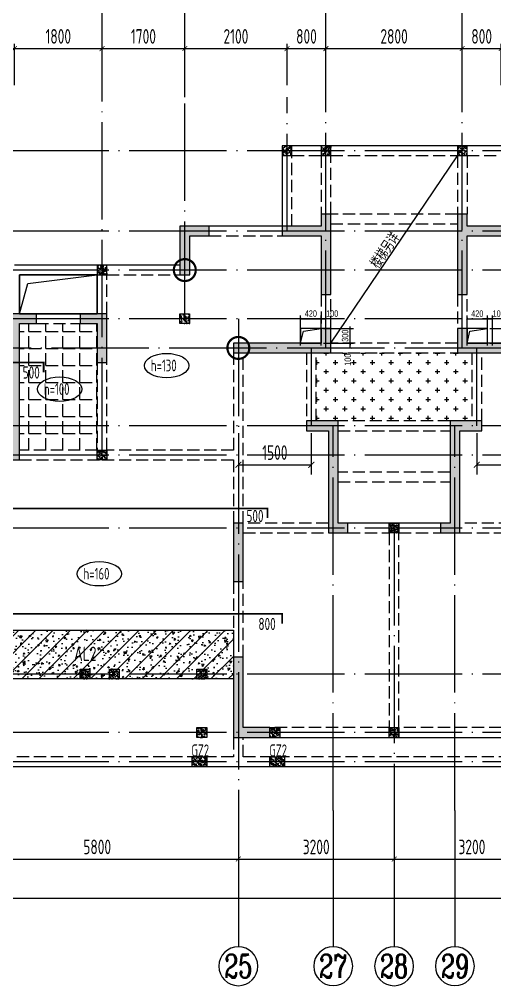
# Model space of a CAD drawing. Extents: x -668857 to 185752, y -270966 to 286822.
# Drawn here: x -174095 to -164328, y -150355 to -130504 of the extents above; entities that cross this region are included whole.
import ezdxf
from ezdxf.enums import TextEntityAlignment as Align

# ---------------------------------------------------------------- set-up
doc = ezdxf.new("R2010")
doc.units = 0
doc.header["$LTSCALE"] = 1000
for name, pattern in [('DASH', [0.35, 0.25, -0.1]), ('DASHED', [0.75, 0.5, -0.25]), ('DOTE', [2.42, 2, -0.2, 0.02, -0.2])]:
    doc.linetypes.add(name, pattern=pattern)
doc.layers.get('0').update_dxf_attribs({"linetype": 'CONTINUOUS'})
doc.layers.get('DEFPOINTS').update_dxf_attribs({"linetype": 'CONTINUOUS'})
doc.layers.add('+公共字体', color=7, linetype='CONTINUOUS', lineweight=20)
for name, color, linetype in [('A-AXIS', 1, 'CONTINUOUS'), ('A-DOTE', 10, 'DOTE'), ('AXIS_NUM', 7, 'CONTINUOUS'), ('BEAM', 4, 'DASHED'), ('ROOF', 183, 'CONTINUOUS'), ('S-B板填充', 251, 'CONTINUOUS'), ('S-B板标注', 3, 'CONTINUOUS'), ('S-B板配筋', 6, 'CONTINUOUS'), ('S-B板配筋号', 7, 'CONTINUOUS'), ('S-C承台编号', 6, 'CONTINUOUS'), ('S-D洞口', 4, 'CONTINUOUS'), ('S-D洞口标注', 3, 'CONTINUOUS'), ('S-L主梁线', 4, 'DASH'), ('S-Q墙填充', 252, 'CONTINUOUS'), ('S-Q墙实线', 6, 'CONTINUOUS'), ('S-Q墙标注', 3, 'CONTINUOUS'), ('S-Y一般标注', 3, 'CONTINUOUS'), ('S-构造柱', 212, 'CONTINUOUS'), ('S-构造柱编号', 130, 'CONTINUOUS'), ('TEXT', 2, 'CONTINUOUS')]:
    doc.layers.add(name, color=color, linetype=linetype)
doc.layers.add('配箍校核', color=34, linetype='CONTINUOUS', plot=False)
doc.styles.add('TSSD_Axis', font='complex.shx', dxfattribs={"width": 0.7, "bigfont": 'hztxt.shx'})
doc.styles.add('TSSD_DIMENSION', font='Tssdeng.shx', dxfattribs={"width": 0.7, "bigfont": 'tssdchn.shx'})
doc.styles.add('TSSD_REIN', font='tssdeng.shx', dxfattribs={"width": 0.7, "height": 300, "bigfont": 'tssdchn.shx'})
doc.styles.add('结构文字', font='zstxt.shx', dxfattribs={"width": 0.7, "bigfont": 'zshz.shx'})
doc.dimstyles.new('STRUCK', dxfattribs={"dimtxt": 400, "dimasz": 121, "dimexe": 200, "dimexo": 150, "dimgap": 115, "dimtad": 1, "dimdec": 0, "dimdsep": 46, "dimtxsty": '结构文字', "dimblk": 'ARCHTICK', "dimcen": 400, "dimclrd": 3, "dimclre": 3, "dimclrt": 7, "dimadec": 0, "dimazin": 0, "dimtfac": 1, "dimtdec": 0, "dimtix": 1, "dimtmove": 2, "dimatfit": 3, "dimldrblk": '_DIMX', "dimfxl": 1, "dimtolj": 1, "dimtzin": 0, "dimarcsym": 0})
doc.dimstyles.new('STRUCK30', dxfattribs={"dimscale": 0.33333, "dimtxt": 400, "dimasz": 121, "dimexe": 200, "dimexo": 150, "dimgap": 115, "dimtad": 1, "dimdec": 0, "dimdsep": 46, "dimtxsty": '结构文字', "dimblk": 'ARCHTICK', "dimcen": 400, "dimclrd": 3, "dimclre": 3, "dimclrt": 7, "dimadec": 0, "dimazin": 0, "dimtfac": 1, "dimtdec": 0, "dimtix": 1, "dimtmove": 2, "dimatfit": 3, "dimldrblk": '_DIMX', "dimfxl": 1, "dimtolj": 1, "dimtzin": 0, "dimarcsym": 0})
doc.dimstyles.new('TSSD_100_100', dxfattribs={"dimtxt": 300, "dimasz": 100, "dimexe": 100, "dimexo": 250, "dimgap": 100, "dimtad": 1, "dimdec": 0, "dimzin": 0, "dimdsep": 46, "dimtxsty": 'TSSD_DIMENSION', "dimblk": 'ARCHTICK', "dimcen": 0, "dimdle": 100, "dimclrt": 7, "dimadec": 0, "dimazin": 0, "dimtfac": 1, "dimtdec": 0, "dimtix": 1, "dimtmove": 2, "dimatfit": 3, "dimldrblk": 'ARCHTICK', "dimfxl": 1, "dimtolj": 1, "dimtzin": 0, "dimarcsym": 0})

# ---------------------------------------------------------------- blocks, each defined once
blk = doc.blocks.new('_ArchTick')
at = {"color": 0, "linetype": 'ByBlock', "const_width": 0.15}
blk.add_lwpolyline([(-0.5, -0.5), (0.5, 0.5)], dxfattribs=at)
blk = doc.blocks.new('*D169')
at = {"layer": 'DEFPOINTS', "color": 0, "transparency": 16777216}
for p in [(34300, 19250), (31400, 18250), (34300, 18250)]:
    blk.add_point(p, dxfattribs=at)
at = {"layer": 'S-Y一般标注', "color": 0, "lineweight": -2, "transparency": 16777216}
for p, q in [((31400, 18500), (31400, 19350)), ((34300, 18500), (34300, 19350)), ((31300, 19250), (34400, 19250))]:
    blk.add_line(p, q, dxfattribs=at)
at = {"layer": 'S-Y一般标注', "color": 0, "lineweight": -2, "transparency": 16777216, "xscale": 100, "yscale": 100, "zscale": 100, "rotation": 180}
blk.add_blockref('_ArchTick', (31400, 19250), dxfattribs=at)
at = {"layer": 'S-Y一般标注', "color": 0, "lineweight": -2, "transparency": 16777216, "xscale": 100, "yscale": 100, "zscale": 100}
blk.add_blockref('_ArchTick', (34300, 19250), dxfattribs=at)
at = {"layer": 'S-Y一般标注', "color": 7, "transparency": 16777216, "insert": (32850, 19500), "char_height": 300, "attachment_point": 5, "style": 'TSSD_DIMENSION'}
blk.add_mtext('\\A1;2900', dxfattribs=at)
blk = doc.blocks.new('*D170')
at = {"layer": 'DEFPOINTS', "color": 0, "transparency": 16777216}
for p in [(36100, 19250), (34300, 18250), (36100, 18250)]:
    blk.add_point(p, dxfattribs=at)
at = {"layer": 'S-Y一般标注', "color": 0, "lineweight": -2, "transparency": 16777216}
for p, q in [((34300, 18500), (34300, 19350)), ((36100, 18500), (36100, 19350)), ((34200, 19250), (36200, 19250))]:
    blk.add_line(p, q, dxfattribs=at)
at = {"layer": 'S-Y一般标注', "color": 0, "lineweight": -2, "transparency": 16777216, "xscale": 100, "yscale": 100, "zscale": 100, "rotation": 180}
blk.add_blockref('_ArchTick', (34300, 19250), dxfattribs=at)
at = {"layer": 'S-Y一般标注', "color": 0, "lineweight": -2, "transparency": 16777216, "xscale": 100, "yscale": 100, "zscale": 100}
blk.add_blockref('_ArchTick', (36100, 19250), dxfattribs=at)
at = {"layer": 'S-Y一般标注', "color": 7, "transparency": 16777216, "insert": (35200, 19500), "char_height": 300, "attachment_point": 5, "style": 'TSSD_DIMENSION'}
blk.add_mtext('\\A1;1800', dxfattribs=at)
blk = doc.blocks.new('*D171')
at = {"layer": 'DEFPOINTS', "color": 0, "transparency": 16777216}
for p in [(37800, 19250), (36100, 18250), (37800, 18250)]:
    blk.add_point(p, dxfattribs=at)
at = {"layer": 'S-Y一般标注', "color": 0, "lineweight": -2, "transparency": 16777216}
for p, q in [((36100, 18500), (36100, 19350)), ((37800, 18500), (37800, 19350)), ((36000, 19250), (37900, 19250))]:
    blk.add_line(p, q, dxfattribs=at)
at = {"layer": 'S-Y一般标注', "color": 0, "lineweight": -2, "transparency": 16777216, "xscale": 100, "yscale": 100, "zscale": 100, "rotation": 180}
blk.add_blockref('_ArchTick', (36100, 19250), dxfattribs=at)
at = {"layer": 'S-Y一般标注', "color": 0, "lineweight": -2, "transparency": 16777216, "xscale": 100, "yscale": 100, "zscale": 100}
blk.add_blockref('_ArchTick', (37800, 19250), dxfattribs=at)
at = {"layer": 'S-Y一般标注', "color": 7, "transparency": 16777216, "insert": (36950, 19500), "char_height": 300, "attachment_point": 5, "style": 'TSSD_DIMENSION'}
blk.add_mtext('\\A1;1700', dxfattribs=at)
blk = doc.blocks.new('*D172')
at = {"layer": 'DEFPOINTS', "color": 0, "transparency": 16777216}
for p in [(40700, 19250), (39900, 18250), (40700, 18250)]:
    blk.add_point(p, dxfattribs=at)
at = {"layer": 'S-Y一般标注', "color": 0, "lineweight": -2, "transparency": 16777216}
for p, q in [((39900, 18500), (39900, 19350)), ((40700, 18500), (40700, 19350)), ((39800, 19250), (40800, 19250))]:
    blk.add_line(p, q, dxfattribs=at)
at = {"layer": 'S-Y一般标注', "color": 0, "lineweight": -2, "transparency": 16777216, "xscale": 100, "yscale": 100, "zscale": 100, "rotation": 180}
blk.add_blockref('_ArchTick', (39900, 19250), dxfattribs=at)
at = {"layer": 'S-Y一般标注', "color": 0, "lineweight": -2, "transparency": 16777216, "xscale": 100, "yscale": 100, "zscale": 100}
blk.add_blockref('_ArchTick', (40700, 19250), dxfattribs=at)
at = {"layer": 'S-Y一般标注', "color": 7, "transparency": 16777216, "insert": (40300, 19500), "char_height": 300, "attachment_point": 5, "style": 'TSSD_DIMENSION'}
blk.add_mtext('\\A1;800', dxfattribs=at)
blk = doc.blocks.new('*D173')
at = {"layer": 'DEFPOINTS', "color": 0, "transparency": 16777216}
for p in [(43500, 19250), (40700, 18250), (43500, 18250)]:
    blk.add_point(p, dxfattribs=at)
at = {"layer": 'S-Y一般标注', "color": 0, "lineweight": -2, "transparency": 16777216}
for p, q in [((40700, 18500), (40700, 19350)), ((43500, 18500), (43500, 19350)), ((40600, 19250), (43600, 19250))]:
    blk.add_line(p, q, dxfattribs=at)
at = {"layer": 'S-Y一般标注', "color": 0, "lineweight": -2, "transparency": 16777216, "xscale": 100, "yscale": 100, "zscale": 100, "rotation": 180}
blk.add_blockref('_ArchTick', (40700, 19250), dxfattribs=at)
at = {"layer": 'S-Y一般标注', "color": 0, "lineweight": -2, "transparency": 16777216, "xscale": 100, "yscale": 100, "zscale": 100}
blk.add_blockref('_ArchTick', (43500, 19250), dxfattribs=at)
at = {"layer": 'S-Y一般标注', "color": 7, "transparency": 16777216, "insert": (42100, 19500), "char_height": 300, "attachment_point": 5, "style": 'TSSD_DIMENSION'}
blk.add_mtext('\\A1;2800', dxfattribs=at)
blk = doc.blocks.new('*D192')
at = {"layer": 'DEFPOINTS', "color": 0, "transparency": 16777216}
for p in [(39900, 19250), (37800, 18250), (39900, 18250)]:
    blk.add_point(p, dxfattribs=at)
at = {"layer": 'S-Y一般标注', "color": 0, "lineweight": -2, "transparency": 16777216}
for p, q in [((37800, 18500), (37800, 19350)), ((39900, 18500), (39900, 19350)), ((37700, 19250), (40000, 19250))]:
    blk.add_line(p, q, dxfattribs=at)
at = {"layer": 'S-Y一般标注', "color": 0, "lineweight": -2, "transparency": 16777216, "xscale": 100, "yscale": 100, "zscale": 100, "rotation": 180}
blk.add_blockref('_ArchTick', (37800, 19250), dxfattribs=at)
at = {"layer": 'S-Y一般标注', "color": 0, "lineweight": -2, "transparency": 16777216, "xscale": 100, "yscale": 100, "zscale": 100}
blk.add_blockref('_ArchTick', (39900, 19250), dxfattribs=at)
at = {"layer": 'S-Y一般标注', "color": 7, "transparency": 16777216, "insert": (38850, 19500), "char_height": 300, "attachment_point": 5, "style": 'TSSD_DIMENSION'}
blk.add_mtext('\\A1;2100', dxfattribs=at)
blk = doc.blocks.new('*D193')
at = {"layer": 'DEFPOINTS', "color": 0, "transparency": 16777216}
for p in [(44300, 19250), (43500, 18250), (44300, 18250)]:
    blk.add_point(p, dxfattribs=at)
at = {"layer": 'S-Y一般标注', "color": 0, "lineweight": -2, "transparency": 16777216}
for p, q in [((43500, 18500), (43500, 19350)), ((44300, 18500), (44300, 19350)), ((43400, 19250), (44400, 19250))]:
    blk.add_line(p, q, dxfattribs=at)
at = {"layer": 'S-Y一般标注', "color": 0, "lineweight": -2, "transparency": 16777216, "xscale": 100, "yscale": 100, "zscale": 100, "rotation": 180}
blk.add_blockref('_ArchTick', (43500, 19250), dxfattribs=at)
at = {"layer": 'S-Y一般标注', "color": 0, "lineweight": -2, "transparency": 16777216, "xscale": 100, "yscale": 100, "zscale": 100}
blk.add_blockref('_ArchTick', (44300, 19250), dxfattribs=at)
at = {"layer": 'S-Y一般标注', "color": 7, "transparency": 16777216, "insert": (43900, 19500), "char_height": 300, "attachment_point": 5, "style": 'TSSD_DIMENSION'}
blk.add_mtext('\\A1;800', dxfattribs=at)
blk = doc.blocks.new('*D198')
at = {"layer": 'DEFPOINTS', "color": 0, "transparency": 16777216}
for p in [(33100, 3600), (38900, 3600), (38900, 2600)]:
    blk.add_point(p, dxfattribs=at)
at = {"layer": 'S-Y一般标注', "color": 0, "lineweight": -2, "transparency": 16777216}
for p, q in [((33100, 3350), (33100, 2500)), ((38900, 3350), (38900, 2500)), ((33000, 2600), (39000, 2600))]:
    blk.add_line(p, q, dxfattribs=at)
at = {"layer": 'S-Y一般标注', "color": 0, "lineweight": -2, "transparency": 16777216, "xscale": 100, "yscale": 100, "zscale": 100, "rotation": 180}
blk.add_blockref('_ArchTick', (33100, 2600), dxfattribs=at)
at = {"layer": 'S-Y一般标注', "color": 0, "lineweight": -2, "transparency": 16777216, "xscale": 100, "yscale": 100, "zscale": 100}
blk.add_blockref('_ArchTick', (38900, 2600), dxfattribs=at)
at = {"layer": 'S-Y一般标注', "color": 7, "transparency": 16777216, "insert": (36000, 2850), "char_height": 300, "attachment_point": 5, "style": 'TSSD_DIMENSION'}
blk.add_mtext('\\A1;5800', dxfattribs=at)
blk = doc.blocks.new('ts_axno')
at = {"color": 0, "linetype": 'ByBlock', "lineweight": -2}
blk.add_circle((0, 0), 0.5, dxfattribs=at)
at = {"color": 0, "linetype": 'ByBlock', "lineweight": -2, "style": 'TSSD_Axis', "width": 0.7}
blk.add_attdef('A', text='', height=0.6, dxfattribs=at).set_placement((0, 0), align=Align.MIDDLE_CENTER)
blk = doc.blocks.new('*D199')
at = {"layer": 'DEFPOINTS', "color": 0, "transparency": 16777216}
for p in [(42100, 3600), (45300, 3600), (45300, 2600)]:
    blk.add_point(p, dxfattribs=at)
at = {"layer": 'S-Y一般标注', "color": 0, "lineweight": -2, "transparency": 16777216}
for p, q in [((42100, 3350), (42100, 2500)), ((45300, 3350), (45300, 2500)), ((42000, 2600), (45400, 2600))]:
    blk.add_line(p, q, dxfattribs=at)
at = {"layer": 'S-Y一般标注', "color": 0, "lineweight": -2, "transparency": 16777216, "xscale": 100, "yscale": 100, "zscale": 100, "rotation": 180}
blk.add_blockref('_ArchTick', (42100, 2600), dxfattribs=at)
at = {"layer": 'S-Y一般标注', "color": 0, "lineweight": -2, "transparency": 16777216, "xscale": 100, "yscale": 100, "zscale": 100}
blk.add_blockref('_ArchTick', (45300, 2600), dxfattribs=at)
at = {"layer": 'S-Y一般标注', "color": 7, "transparency": 16777216, "insert": (43700, 2850), "char_height": 300, "attachment_point": 5, "style": 'TSSD_DIMENSION'}
blk.add_mtext('\\A1;3200', dxfattribs=at)
blk = doc.blocks.new('*D202')
at = {"layer": 'DEFPOINTS', "color": 0, "transparency": 16777216}
for p in [(4600, 3600), (54600, 3600), (54600, 1800)]:
    blk.add_point(p, dxfattribs=at)
at = {"layer": 'S-Y一般标注', "color": 0, "lineweight": -2, "transparency": 16777216}
for p, q in [((4600, 3350), (4600, 1700)), ((54600, 3350), (54600, 1700)), ((4500, 1800), (54700, 1800))]:
    blk.add_line(p, q, dxfattribs=at)
at = {"layer": 'S-Y一般标注', "color": 0, "lineweight": -2, "transparency": 16777216, "xscale": 100, "yscale": 100, "zscale": 100, "rotation": 180}
blk.add_blockref('_ArchTick', (4600, 1800), dxfattribs=at)
at = {"layer": 'S-Y一般标注', "color": 0, "lineweight": -2, "transparency": 16777216, "xscale": 100, "yscale": 100, "zscale": 100}
blk.add_blockref('_ArchTick', (54600, 1800), dxfattribs=at)
at = {"layer": 'S-Y一般标注', "color": 7, "transparency": 16777216, "insert": (29600, 2050), "char_height": 300, "attachment_point": 5, "style": 'TSSD_DIMENSION'}
blk.add_mtext('\\A1;50000', dxfattribs=at)
blk = doc.blocks.new('*D206')
at = {"layer": 'DEFPOINTS', "color": 0, "transparency": 16777216}
for p in [(38900, 3600), (42100, 3600), (42100, 2600)]:
    blk.add_point(p, dxfattribs=at)
at = {"layer": 'S-Y一般标注', "color": 0, "lineweight": -2, "transparency": 16777216}
for p, q in [((38900, 3350), (38900, 2500)), ((42100, 3350), (42100, 2500)), ((38800, 2600), (42200, 2600))]:
    blk.add_line(p, q, dxfattribs=at)
at = {"layer": 'S-Y一般标注', "color": 0, "lineweight": -2, "transparency": 16777216, "xscale": 100, "yscale": 100, "zscale": 100, "rotation": 180}
blk.add_blockref('_ArchTick', (38900, 2600), dxfattribs=at)
at = {"layer": 'S-Y一般标注', "color": 0, "lineweight": -2, "transparency": 16777216, "xscale": 100, "yscale": 100, "zscale": 100}
blk.add_blockref('_ArchTick', (42100, 2600), dxfattribs=at)
at = {"layer": 'S-Y一般标注', "color": 7, "transparency": 16777216, "insert": (40500, 2850), "char_height": 300, "attachment_point": 5, "style": 'TSSD_DIMENSION'}
blk.add_mtext('\\A1;3200', dxfattribs=at)
blk = doc.blocks.new('20210803.22403995')
at = {"layer": '+公共字体', "color": 2, "const_width": 45}
for points in [[(-831038, -168387, 1), (-831038, -167937, 1), (-831038, -168387, -1)], [(-829938, -169986, 1), (-829938, -169536, 1), (-829938, -169986, -1)]]:
    blk.add_lwpolyline(points, format="xyb", dxfattribs=at)
blk = doc.blocks.new('*D460')
at = {"layer": 'DEFPOINTS', "color": 0, "transparency": 16777216}
for p in [(-168339, -56615), (-167739, -56615), (-168339, -56915)]:
    blk.add_point(p, dxfattribs=at)
at = {"layer": 'S-D洞口标注', "color": 3, "lineweight": -2, "transparency": 16777216}
for p, q in [((-168289, -56615), (-167672, -56615)), ((-167739, -56615), (-167739, -56574)), ((-167739, -56915), (-167739, -56615)), ((-168289, -56915), (-167672, -56915)), ((-167739, -56915), (-167739, -56955))]:
    blk.add_line(p, q, dxfattribs=at)
at = {"layer": 'S-D洞口标注', "color": 3, "lineweight": -2, "transparency": 16777216, "xscale": 40.33293, "yscale": 40.33293, "zscale": 40.33293}
for p, rotation in [((-167739, -56615), 270), ((-167739, -56915), 90)]:
    blk.add_blockref('_ArchTick', p, dxfattribs=dict(at, rotation=rotation))
at = {"layer": 'S-D洞口标注', "color": 7, "transparency": 16777216, "insert": (-167844, -56765), "char_height": 133.3, "attachment_point": 5, "rotation": 90, "style": '结构文字'}
blk.add_mtext('\\A1;300', dxfattribs=at)
blk = doc.blocks.new('_DIMX')
blk.add_line((-150, 0), (150, 0))
at = {"const_width": 50}
blk.add_lwpolyline([(-70, -70), (70, 70)], dxfattribs=at)
blk = doc.blocks.new('*D461')
at = {"layer": 'DEFPOINTS', "color": 0, "transparency": 16777216}
for p in [(-168339, -56415), (-168759, -57015), (-168339, -57015)]:
    blk.add_point(p, dxfattribs=at)
at = {"layer": 'S-D洞口标注', "color": 3, "lineweight": -2, "transparency": 16777216}
for p, q in [((-168759, -56965), (-168759, -56349)), ((-168339, -56965), (-168339, -56349)), ((-168759, -56415), (-168339, -56415))]:
    blk.add_line(p, q, dxfattribs=at)
at = {"layer": 'S-D洞口标注', "color": 3, "lineweight": -2, "transparency": 16777216, "xscale": 40.33293, "yscale": 40.33293, "zscale": 40.33293, "rotation": 180}
blk.add_blockref('_ArchTick', (-168759, -56415), dxfattribs=at)
at = {"layer": 'S-D洞口标注', "color": 3, "lineweight": -2, "transparency": 16777216, "xscale": 40.33293, "yscale": 40.33293, "zscale": 40.33293}
blk.add_blockref('_ArchTick', (-168339, -56415), dxfattribs=at)
at = {"layer": 'S-D洞口标注', "color": 7, "transparency": 16777216, "insert": (-168549, -56310), "char_height": 133.3, "attachment_point": 5, "style": '结构文字'}
blk.add_mtext('\\A1;420', dxfattribs=at)
blk = doc.blocks.new('*D462')
at = {"layer": 'DEFPOINTS', "color": 0, "transparency": 16777216}
for p in [(-168239, -56415), (-168339, -57015), (-168239, -57015)]:
    blk.add_point(p, dxfattribs=at)
at = {"layer": 'S-D洞口标注', "color": 3, "lineweight": -2, "transparency": 16777216}
for p, q in [((-168339, -56965), (-168339, -56349)), ((-168239, -56965), (-168239, -56349)), ((-168339, -56415), (-168239, -56415))]:
    blk.add_line(p, q, dxfattribs=at)
at = {"layer": 'S-D洞口标注', "color": 3, "lineweight": -2, "transparency": 16777216, "xscale": 40.33293, "yscale": 40.33293, "zscale": 40.33293, "rotation": 180}
blk.add_blockref('_ArchTick', (-168339, -56415), dxfattribs=at)
at = {"layer": 'S-D洞口标注', "color": 3, "lineweight": -2, "transparency": 16777216, "xscale": 40.33293, "yscale": 40.33293, "zscale": 40.33293}
blk.add_blockref('_ArchTick', (-168239, -56415), dxfattribs=at)
at = {"layer": 'S-D洞口标注', "color": 7, "transparency": 16777216, "insert": (-168110, -56310), "char_height": 133.3, "attachment_point": 5, "style": '结构文字'}
blk.add_mtext('\\A1;100', dxfattribs=at)
blk = doc.blocks.new('*D463')
at = {"layer": 'DEFPOINTS', "color": 0, "transparency": 16777216}
for p in [(-168339, -56915), (-167739, -56915), (-168339, -57015)]:
    blk.add_point(p, dxfattribs=at)
at = {"layer": 'S-D洞口标注', "color": 3, "lineweight": -2, "transparency": 16777216}
for p, q in [((-168289, -56915), (-167672, -56915)), ((-167739, -57015), (-167739, -56915)), ((-168289, -57015), (-167672, -57015))]:
    blk.add_line(p, q, dxfattribs=at)
at = {"layer": 'S-D洞口标注', "color": 3, "lineweight": -2, "transparency": 16777216, "xscale": 40.33293, "yscale": 40.33293, "zscale": 40.33293}
for p, rotation in [((-167739, -56915), 90), ((-167739, -57015), 270)]:
    blk.add_blockref('_ArchTick', p, dxfattribs=dict(at, rotation=rotation))
at = {"layer": 'S-D洞口标注', "color": 7, "transparency": 16777216, "insert": (-167789, -57257), "char_height": 133.3, "attachment_point": 5, "rotation": 90, "style": '结构文字'}
blk.add_mtext('\\A1;100', dxfattribs=at)
blk = doc.blocks.new('*D464')
at = {"layer": 'DEFPOINTS', "color": 0, "transparency": 16777216}
for p in [(-171759, -56615), (-171159, -56615), (-171759, -56915)]:
    blk.add_point(p, dxfattribs=at)
at = {"layer": 'S-D洞口标注', "color": 3, "lineweight": -2, "transparency": 16777216}
for p, q in [((-171709, -56615), (-171092, -56615)), ((-171159, -56615), (-171159, -56574)), ((-171159, -56915), (-171159, -56615)), ((-171709, -56915), (-171092, -56915)), ((-171159, -56915), (-171159, -56955))]:
    blk.add_line(p, q, dxfattribs=at)
at = {"layer": 'S-D洞口标注', "color": 3, "lineweight": -2, "transparency": 16777216, "xscale": 40.33293, "yscale": 40.33293, "zscale": 40.33293}
for p, rotation in [((-171159, -56615), 270), ((-171159, -56915), 90)]:
    blk.add_blockref('_ArchTick', p, dxfattribs=dict(at, rotation=rotation))
at = {"layer": 'S-D洞口标注', "color": 7, "transparency": 16777216, "insert": (-171264, -56765), "char_height": 133.3, "attachment_point": 5, "rotation": 90, "style": '结构文字'}
blk.add_mtext('\\A1;300', dxfattribs=at)
blk = doc.blocks.new('*D465')
at = {"layer": 'DEFPOINTS', "color": 0, "transparency": 16777216}
for p in [(-171759, -56415), (-172179, -57015), (-171759, -57015)]:
    blk.add_point(p, dxfattribs=at)
at = {"layer": 'S-D洞口标注', "color": 3, "lineweight": -2, "transparency": 16777216}
for p, q in [((-172179, -56965), (-172179, -56349)), ((-171759, -56965), (-171759, -56349)), ((-172179, -56415), (-171759, -56415))]:
    blk.add_line(p, q, dxfattribs=at)
at = {"layer": 'S-D洞口标注', "color": 3, "lineweight": -2, "transparency": 16777216, "xscale": 40.33293, "yscale": 40.33293, "zscale": 40.33293, "rotation": 180}
blk.add_blockref('_ArchTick', (-172179, -56415), dxfattribs=at)
at = {"layer": 'S-D洞口标注', "color": 3, "lineweight": -2, "transparency": 16777216, "xscale": 40.33293, "yscale": 40.33293, "zscale": 40.33293}
blk.add_blockref('_ArchTick', (-171759, -56415), dxfattribs=at)
at = {"layer": 'S-D洞口标注', "color": 7, "transparency": 16777216, "insert": (-171969, -56310), "char_height": 133.3, "attachment_point": 5, "style": '结构文字'}
blk.add_mtext('\\A1;420', dxfattribs=at)
blk = doc.blocks.new('*D466')
at = {"layer": 'DEFPOINTS', "color": 0, "transparency": 16777216}
for p in [(-171659, -56415), (-171759, -57015), (-171659, -57015)]:
    blk.add_point(p, dxfattribs=at)
at = {"layer": 'S-D洞口标注', "color": 3, "lineweight": -2, "transparency": 16777216}
for p, q in [((-171759, -56965), (-171759, -56349)), ((-171659, -56965), (-171659, -56349)), ((-171759, -56415), (-171659, -56415))]:
    blk.add_line(p, q, dxfattribs=at)
at = {"layer": 'S-D洞口标注', "color": 3, "lineweight": -2, "transparency": 16777216, "xscale": 40.33293, "yscale": 40.33293, "zscale": 40.33293, "rotation": 180}
blk.add_blockref('_ArchTick', (-171759, -56415), dxfattribs=at)
at = {"layer": 'S-D洞口标注', "color": 3, "lineweight": -2, "transparency": 16777216, "xscale": 40.33293, "yscale": 40.33293, "zscale": 40.33293}
blk.add_blockref('_ArchTick', (-171659, -56415), dxfattribs=at)
at = {"layer": 'S-D洞口标注', "color": 7, "transparency": 16777216, "insert": (-171530, -56310), "char_height": 133.3, "attachment_point": 5, "style": '结构文字'}
blk.add_mtext('\\A1;100', dxfattribs=at)
blk = doc.blocks.new('*D467')
at = {"layer": 'DEFPOINTS', "color": 0, "transparency": 16777216}
for p in [(-171759, -56915), (-171159, -56915), (-171759, -57015)]:
    blk.add_point(p, dxfattribs=at)
at = {"layer": 'S-D洞口标注', "color": 3, "lineweight": -2, "transparency": 16777216}
for p, q in [((-171709, -56915), (-171092, -56915)), ((-171159, -57015), (-171159, -56915)), ((-171709, -57015), (-171092, -57015))]:
    blk.add_line(p, q, dxfattribs=at)
at = {"layer": 'S-D洞口标注', "color": 3, "lineweight": -2, "transparency": 16777216, "xscale": 40.33293, "yscale": 40.33293, "zscale": 40.33293}
for p, rotation in [((-171159, -56915), 90), ((-171159, -57015), 270)]:
    blk.add_blockref('_ArchTick', p, dxfattribs=dict(at, rotation=rotation))
at = {"layer": 'S-D洞口标注', "color": 7, "transparency": 16777216, "insert": (-171209, -57257), "char_height": 133.3, "attachment_point": 5, "rotation": 90, "style": '结构文字'}
blk.add_mtext('\\A1;100', dxfattribs=at)
blk = doc.blocks.new('20210807.15312078')
at = {"layer": 'S-Q墙填充'}
h = blk.add_hatch(color=252, dxfattribs=at)
h.dxf.hatch_style = 1
h.paths.add_polyline_path([(97216, 67840), (97216, 68190), (97016, 68190), (97016, 67940), (96216, 67940), (96216, 67740), (97016, 67740), (97016, 66540), (97216, 66540)])
h = blk.add_hatch(color=252, dxfattribs=at)
h.dxf.hatch_style = 1
h.paths.add_polyline_path([(99816, 67840), (99816, 66540), (100016, 66540), (100016, 67740), (100815, 67740), (100815, 67940), (100016, 67940), (100016, 68190), (99816, 68190)])
h = blk.add_hatch(color=252, dxfattribs=at)
h.dxf.hatch_style = 1
h.paths.add_polyline_path([(94316, 67740), (94716, 67740), (94716, 67940), (94116, 67940), (94116, 66940), (94316, 66940)])
h = blk.add_hatch(color=252, dxfattribs=at)
h.dxf.hatch_style = 1
h.paths.add_polyline_path([(90616, 66140), (90616, 63140), (90816, 63140), (90816, 65940), (91166, 65940), (91166, 66140)])
h = blk.add_hatch(color=252, dxfattribs=at)
h.dxf.hatch_style = 1
h.paths.add_polyline_path([(92066, 65940), (92416, 65940), (92416, 65140), (92616, 65140), (92616, 66140), (92066, 66140)])
h = blk.add_hatch(color=252, dxfattribs=at)
h.dxf.hatch_style = 1
h.paths.add_polyline_path([(95216, 65340), (96816, 65340), (97216, 65340), (97216, 65840), (97016, 65840), (97016, 65540), (96816, 65540), (95216, 65540)])
h = blk.add_hatch(color=252, dxfattribs=at)
h.dxf.hatch_style = 1
h.paths.add_polyline_path([(100016, 65540), (100016, 65840), (99816, 65840), (99816, 65340), (100216, 65340), (101816, 65340), (101816, 65540), (100216, 65540)])
h = blk.add_hatch(color=252, dxfattribs=at)
h.dxf.hatch_style = 1
h.paths.add_polyline_path([(97366, 63940), (96716, 63940), (96716, 63740), (97166, 63740), (97166, 61640), (97566, 61640), (97566, 61840), (97366, 61840)])
h = blk.add_hatch(color=252, dxfattribs=at)
h.dxf.hatch_style = 1
h.paths.add_polyline_path([(99666, 61840), (99466, 61840), (99466, 61640), (99866, 61640), (99866, 63740), (100316, 63740), (100316, 63940), (99666, 63940)])
h = blk.add_hatch(color=252, dxfattribs=at)
h.dxf.hatch_style = 1
h.paths.add_polyline_path([(95416, 60640), (95416, 61840), (95216, 61840), (95216, 60640)])
h = blk.add_hatch(color=252, dxfattribs=at)
h.dxf.hatch_style = 1
h.paths.add_polyline_path([(95216, 57440), (95966, 57440), (95966, 57640), (95416, 57640), (95416, 59090), (95216, 59090)])
at = {"layer": 'S-D洞口', "color": 5}
blk.add_lwpolyline([(90816, 66140), (92416, 66140), (92416, 66940), (90816, 66940), (90816, 66140), (90993, 66762), (92416, 66940)], dxfattribs=at)
at = {"layer": 'S-L主梁线', "linetype": 'ByBlock', "lineweight": 18}
for p, q in [((96216, 69590), (96216, 67940)), ((97116, 69590), (96216, 69590)), ((99916, 69590), (97116, 69590)), ((100816, 69590), (99916, 69590)), ((96216, 67940), (94716, 67940)), ((92516, 67140), (90716, 67140)), ((94116, 67140), (92516, 67140)), ((90816, 66940), (92416, 66940)), ((90816, 66140), (90816, 66940)), ((92416, 66940), (92416, 66140)), ((92066, 66140), (91166, 66140)), ((98516, 61840), (97566, 61840)), ((99466, 61840), (98516, 61840)), ((95966, 57440), (98516, 57440)), ((98516, 57440), (101066, 57440)), ((89516, 56840), (107516, 56840))]:
    blk.add_line(p, q, dxfattribs=at)
at = {"layer": 'S-L主梁线', "linetype": 'DASH', "lineweight": 18}
for p, q in [((96416, 69390), (97016, 69390)), ((96416, 67940), (96416, 69390)), ((97016, 69390), (97016, 68190)), ((97216, 69390), (99816, 69390)), ((97216, 68190), (97216, 69390)), ((99816, 69390), (99816, 68190)), ((100015, 69390), (100016, 68190)), ((100016, 69390), (100616, 69390)), ((99815, 68190), (97216, 68190)), ((97216, 67990), (99816, 67990)), ((94716, 67740), (96216, 67740)), ((92616, 66940), (94116, 66940)), ((92616, 66140), (92616, 66940)), ((97016, 66540), (97016, 65840)), ((97216, 65840), (97216, 66540)), ((99816, 66540), (99816, 65840)), ((100016, 65840), (100016, 66540)), ((91166, 65940), (92066, 65940)), ((99816, 65540), (97216, 65540)), ((95216, 65340), (95216, 63340)), ((95416, 63240), (95416, 65340)), ((96716, 65340), (96716, 63940)), ((96916, 63940), (96916, 65340)), ((97216, 65340), (99816, 65340)), ((100116, 65340), (100116, 63940)), ((100316, 63940), (100316, 65340)), ((92416, 65140), (92416, 63340)), ((92616, 63340), (92616, 65140)), ((99666, 63940), (97366, 63940)), ((97366, 63740), (99666, 63740)), ((92416, 63340), (90816, 63340)), ((95216, 63340), (92616, 63340)), ((90816, 63140), (92516, 63140)), ((92516, 63140), (95216, 63140)), ((95216, 63140), (95216, 61840)), ((95416, 61840), (95416, 63240)), ((99666, 62890), (97366, 62890)), ((97366, 62690), (99666, 62690)), ((97166, 61840), (95416, 61840)), ((101616, 61840), (99866, 61840)), ((95416, 61640), (97166, 61640)), ((97566, 61640), (98416, 61640)), ((98416, 61640), (98416, 57640)), ((98616, 57640), (98616, 61640)), ((98616, 61640), (99466, 61640)), ((99866, 61640), (101616, 61640)), ((95216, 60640), (95216, 59090)), ((95416, 59090), (95416, 60640)), ((98416, 57640), (95966, 57640)), ((101066, 57640), (98616, 57640)), ((95216, 57440), (95216, 57040)), ((95416, 57040), (95416, 57440)), ((95216, 57040), (89616, 57040)), ((101616, 57040), (95416, 57040))]:
    blk.add_line(p, q, dxfattribs=at)
at = {"layer": 'S-Q墙实线'}
blk.add_lwpolyline([(97216, 67840), (97216, 68190), (97016, 68190), (97016, 67940), (96216, 67940), (96216, 67740), (97016, 67740), (97016, 66540), (97216, 66540), (97216, 67840)], dxfattribs=at)
for points in [[(99816, 67840), (99816, 66540), (100016, 66540), (100016, 67740), (100815, 67740), (100815, 67940), (100016, 67940), (100016, 68190), (99816, 68190)], [(94316, 67740), (94716, 67740), (94716, 67940), (94116, 67940), (94116, 66940), (94316, 66940)], [(90616, 66140), (90616, 63140), (90816, 63140), (90816, 65940), (91166, 65940), (91166, 66140)], [(92066, 65940), (92416, 65940), (92416, 65140), (92616, 65140), (92616, 66140), (92066, 66140)], [(95216, 65340), (96816, 65340), (97216, 65340), (97216, 65840), (97016, 65840), (97016, 65540), (96816, 65540), (95216, 65540)], [(100016, 65540), (100016, 65840), (99816, 65840), (99816, 65340), (100216, 65340), (101816, 65340), (101816, 65540), (100216, 65540)], [(97366, 63940), (96716, 63940), (96716, 63740), (97166, 63740), (97166, 61640), (97566, 61640), (97566, 61840), (97366, 61840)], [(99666, 61840), (99466, 61840), (99466, 61640), (99866, 61640), (99866, 63740), (100316, 63740), (100316, 63940), (99666, 63940)], [(95416, 60640), (95416, 61840), (95216, 61840), (95216, 60640)], [(95216, 57440), (95966, 57440), (95966, 57640), (95416, 57640), (95416, 59090), (95216, 59090)]]:
    blk.add_lwpolyline(points, close=True, dxfattribs=at)
blk = doc.blocks.new('20210730.02141516')
at = {"layer": 'S-构造柱'}
h = blk.add_hatch(dxfattribs=at)
h.set_pattern_fill('ARMORED', color=256, scale=15, angle=-90, style=0)
h.set_pattern_definition([(320, (-154189.41, 3278673.45), (-9.4128202, -107.5890274), [11.25, -123.75]), (265, (-154189.41, 3278673.45), (112.82882, 20.8127), [9, -99]), (10.4514, (-154190.19, 3278664.49), (103.4159313, -86.7764073), [9.5610285, -105.1713168]), (316.1842, (-154159.41, 3278673.45), (-24.827852, -160.0861573), [16.875, -185.625]), (6.6356, (-154161.48, 3278660.11), (146.117681, -140.199406), [14.341543, -157.75695]), (261.1842, (-154159.41, 3278673.45), (146.11779, -140.199292), [13.5, -148.5]), (291, (-154166.91, 3278658.45), (-60.3928336, -89.5360578), [11.25, -123.75]), (236, (-154166.91, 3278658.45), (108.7725068, -36.4972998), [9, -99]), (341.4514, (-154171.94, 3278650.99), (48.3795745, -126.0333943), [9.5610285, -105.1713168]), (307.5, (-154189.41, 3278673.454), (49.93407807, -1.8239783), [0, -97.8, 0, -100.5, 0, -99.375]), (277.5, (-154189.41, 3278673.454), (59.1617568, -39.4604306), [0, -57.3, 0, -95.55, 0, -37.875]), (237.5, (-154189.41, 3278706.904), (-3.38323076, -80.07336543), [0, -37.5, 0, -117, 0, -155.25]), (227.5, (-154189.41, 3278721.904), (15.0157473, -87.4779254), [0, -48.75, 0, -77.7, 0, -110.25]), (315, (-154189.41, 3278673.454), (53.0330086, 53.0330086), [])])
h.paths.add_polyline_path([(200, 200), (200, 0), (0, 0), (0, 200)])
blk.add_lwpolyline([(200, 200), (200, 0), (0, 0), (0, 200)], close=True, dxfattribs=at)
blk = doc.blocks.new('20210809.18224761')
at = {"layer": 'S-构造柱'}
h = blk.add_hatch(dxfattribs=at)
h.set_pattern_fill('ARMORED', color=256, scale=15, angle=-90, style=0)
h.set_pattern_definition([(320, (-154189.41, 3278673.45), (-9.4128202, -107.5890274), [11.25, -123.75]), (265, (-154189.41, 3278673.45), (112.82882, 20.8127), [9, -99]), (10.4514, (-154190.19, 3278664.49), (103.4159313, -86.7764073), [9.5610285, -105.1713168]), (316.1842, (-154159.41, 3278673.45), (-24.827852, -160.0861573), [16.875, -185.625]), (6.6356, (-154161.48, 3278660.11), (146.117681, -140.199406), [14.341543, -157.75695]), (261.1842, (-154159.41, 3278673.45), (146.11779, -140.199292), [13.5, -148.5]), (291, (-154166.91, 3278658.45), (-60.3928336, -89.5360578), [11.25, -123.75]), (236, (-154166.91, 3278658.45), (108.7725068, -36.4972998), [9, -99]), (341.4514, (-154171.94, 3278650.99), (48.3795745, -126.0333943), [9.5610285, -105.1713168]), (307.5, (-154189.41, 3278673.454), (49.93407807, -1.8239783), [0, -97.8, 0, -100.5, 0, -99.375]), (277.5, (-154189.41, 3278673.454), (59.1617568, -39.4604306), [0, -57.3, 0, -95.55, 0, -37.875]), (237.5, (-154189.41, 3278706.904), (-3.38323076, -80.07336543), [0, -37.5, 0, -117, 0, -155.25]), (227.5, (-154189.41, 3278721.904), (15.0157473, -87.4779254), [0, -48.75, 0, -77.7, 0, -110.25]), (315, (-154189.41, 3278673.454), (53.0330086, 53.0330086), [])])
h.paths.add_polyline_path([(300, 200), (300, 0), (0, 0), (0, 200)])
blk.add_lwpolyline([(300, 200), (300, 0), (0, 0), (0, 200)], close=True, dxfattribs=at)
blk = doc.blocks.new('20210809.18235135')
at = {"layer": '配箍校核'}
blk.add_blockref('20210809.18224761', (12, 0), dxfattribs=at)
at = {"layer": 'S-构造柱编号', "color": 2, "linetype": 'ByBlock', "style": 'TSSD_REIN', "width": 0.65}
blk.add_text('GZ2', height=250, dxfattribs=at).set_placement((0, 206, 0))
blk = doc.blocks.new('*D498')
at = {"layer": 'DEFPOINTS', "color": 0, "transparency": 16777216}
for p in [(-180458, 207289), (-178959, 207289), (-178959, 206489)]:
    blk.add_point(p, dxfattribs=at)
at = {"layer": 'S-Q墙标注', "color": 3, "lineweight": -2, "transparency": 16777216}
for p, q in [((-180458, 207139), (-180458, 206289)), ((-178959, 207139), (-178959, 206289)), ((-180458, 206489), (-178959, 206489))]:
    blk.add_line(p, q, dxfattribs=at)
at = {"layer": 'S-Q墙标注', "color": 3, "lineweight": -2, "transparency": 16777216, "xscale": 121, "yscale": 121, "zscale": 121, "rotation": 180}
blk.add_blockref('_ArchTick', (-180458, 206489), dxfattribs=at)
at = {"layer": 'S-Q墙标注', "color": 3, "lineweight": -2, "transparency": 16777216, "xscale": 121, "yscale": 121, "zscale": 121}
blk.add_blockref('_ArchTick', (-178959, 206489), dxfattribs=at)
at = {"layer": 'S-Q墙标注', "color": 7, "transparency": 16777216, "insert": (-179709, 206739), "char_height": 300, "attachment_point": 5, "style": 'TSSD_REIN'}
blk.add_mtext('\\A1;1500', dxfattribs=at)
blk = doc.blocks.new('*D499')
at = {"layer": 'DEFPOINTS', "color": 0, "transparency": 16777216}
for p in [(-175559, 207289), (-174059, 207289), (-174059, 206489)]:
    blk.add_point(p, dxfattribs=at)
at = {"layer": 'S-Q墙标注', "color": 3, "lineweight": -2, "transparency": 16777216}
for p, q in [((-175559, 207139), (-175559, 206289)), ((-174059, 207139), (-174059, 206289)), ((-175559, 206489), (-174059, 206489))]:
    blk.add_line(p, q, dxfattribs=at)
at = {"layer": 'S-Q墙标注', "color": 3, "lineweight": -2, "transparency": 16777216, "xscale": 121, "yscale": 121, "zscale": 121, "rotation": 180}
blk.add_blockref('_ArchTick', (-175559, 206489), dxfattribs=at)
at = {"layer": 'S-Q墙标注', "color": 3, "lineweight": -2, "transparency": 16777216, "xscale": 121, "yscale": 121, "zscale": 121}
blk.add_blockref('_ArchTick', (-174059, 206489), dxfattribs=at)
at = {"layer": 'S-Q墙标注', "color": 7, "transparency": 16777216, "insert": (-174809, 206739), "char_height": 300, "attachment_point": 5, "style": 'TSSD_REIN'}
blk.add_mtext('\\A1;1500', dxfattribs=at)
blk = doc.blocks.new('20210726.16395156')
at = {"layer": 'A-AXIS'}
for p, q in [((36100, 18249.9), (36100, 21049.9)), ((37800, 18249.9), (37800, 21049.9)), ((40700, 18249.9), (40700, 21049.9)), ((43500, 18249.9), (43500, 21049.9)), ((38900, 3600.1), (38900, 800.1)), ((40850, 3600.2), (40850, 800.2)), ((42100, 3600), (42100, 800)), ((43350, 3600.3), (43350, 800.3))]:
    blk.add_line(p, q, dxfattribs=at)
at = {"layer": 'A-DOTE'}
for p, q in [((36100, 10900), (36100, 18249.9)), ((37800, 13700), (37800, 18249.9)), ((39900, 15500), (39900, 18249.9)), ((40700, 13100.3), (40700, 18249.9)), ((43500, 13100.3), (43500, 18249.9)), ((55600, 17150), (3600, 17150)), ((55600, 15500), (3600, 15500)), ((55600, 14700), (3600, 14700)), ((55600, 13700), (3600, 13700)), ((38900.2, 13700), (38900, 3600)), ((3600, 13100.3), (55600, 13100.3)), ((40400, 11500), (40400, 13100)), ((43800, 11500), (43800, 13100)), ((55600, 11500), (3600, 11500)), ((40850, 3600.2), (40850, 11500)), ((43350, 3600.2), (43350, 11500)), ((55600, 10900), (3600, 10900)), ((55600, 9400), (3600, 9400)), ((42100, 9400), (42100, 3600)), ((55600, 6400), (3600, 6400)), ((55600, 5200), (3600, 5200)), ((55600, 4600), (3600, 4600))]:
    blk.add_line(p, q, dxfattribs=at)
at = {"layer": 'A-AXIS'}
ref = blk.add_blockref('ts_axno', (38900, 400.1), dxfattribs=dict(at, xscale=-800, yscale=800, zscale=800, rotation=180))
ref.add_attrib('17', '25', dxfattribs={"layer": 'AXIS_NUM', "height": 480, "style": 'TSSD_Axis', "width": 0.7}).set_placement((38900, 400.1), align=Align.MIDDLE_CENTER)
ref = blk.add_blockref('ts_axno', (40850, 400.2), dxfattribs=dict(at, xscale=-800, yscale=800, zscale=800, rotation=180))
ref.add_attrib('5', '27', dxfattribs={"layer": 'AXIS_NUM', "height": 480, "style": 'TSSD_Axis', "width": 0.7}).set_placement((40850, 400.2), align=Align.MIDDLE_CENTER)
ref = blk.add_blockref('ts_axno', (42100, 400), dxfattribs=dict(at, xscale=-800, yscale=800, zscale=800, rotation=180))
ref.add_attrib('19', '28', dxfattribs={"layer": 'AXIS_NUM', "height": 480, "style": 'TSSD_Axis', "width": 0.7}).set_placement((42100, 400), align=Align.MIDDLE_CENTER)
ref = blk.add_blockref('ts_axno', (43350, 400.3), dxfattribs=dict(at, xscale=-800, yscale=800, zscale=800, rotation=180))
ref.add_attrib('5', '29', dxfattribs={"layer": 'AXIS_NUM', "height": 480, "style": 'TSSD_Axis', "width": 0.7}).set_placement((43350, 400.3), align=Align.MIDDLE_CENTER)
at = {"layer": 'S-Y一般标注'}
for base, p1, p2, picture, middle in [((34300, 19249.9), (31400, 18249.9), (34300, 18249.9), '*D169', (32850, 19499.9)), ((36100, 19249.9), (34300, 18249.9), (36100, 18249.9), '*D170', (35200, 19499.9)), ((37800, 19249.9), (36100, 18249.9), (37800, 18249.9), '*D171', (36950, 19499.9)), ((39900, 19249.9), (37800, 18249.9), (39900, 18249.9), '*D192', (38850, 19499.9)), ((40700, 19249.9), (39900, 18249.9), (40700, 18249.9), '*D172', (40300, 19499.9)), ((43500, 19249.9), (40700, 18249.9), (43500, 18249.9), '*D173', (42100, 19499.9)), ((44300, 19249.9), (43500, 18249.9), (44300, 18249.9), '*D193', (43900, 19499.9)), ((54600, 1800), (4600, 3600), (54600, 3600), '*D202', (29600, 2050)), ((38900, 2600.1), (33100, 3600), (38900, 3600.1), '*D198', (36000, 2850.1)), ((42100, 2600.1), (38900, 3600.1), (42100, 3600.1), '*D206', (40500, 2850.1)), ((45300, 2600.1), (42100, 3600.1), (45300, 3600.1), '*D199', (43700, 2850.1))]:
    dim = blk.add_linear_dim(base=base, p1=p1, p2=p2, dimstyle='TSSD_100_100', dxfattribs=at)
    dim.commit()
    dim.dimension.update_dxf_attribs({"geometry": picture, "text_midpoint": middle})
blk = doc.blocks.new('20210807.16180653')
at = {"layer": 'S-D洞口', "color": 5}
for points in [[(85935.8, 57292.6), (86355.8, 57292.6), (86355.8, 57592.6), (85935.8, 57592.6), (85935.8, 57292.6), (85994.1, 57534.2), (86355.8, 57592.6)], [(89355.8, 57292.6), (89775.8, 57292.6), (89775.8, 57592.6), (89355.8, 57592.6), (89355.8, 57292.6), (89414.1, 57534.2), (89775.8, 57592.6)]]:
    blk.add_lwpolyline(points, dxfattribs=at)
at = {"layer": 'S-D洞口标注'}
for base, p1, p2, picture, middle in [((86355.8, 57792), (85935.8, 57192), (86355.8, 57192.6), '*D465', (86145.8, 57897)), ((89775.8, 57792), (89355.8, 57192), (89775.8, 57192.6), '*D461', (89565.8, 57897))]:
    dim = blk.add_linear_dim(base=base, p1=p1, p2=p2, dimstyle='STRUCK30', dxfattribs=at)
    dim.commit()
    dim.dimension.update_dxf_attribs({"geometry": picture, "text_midpoint": middle, "insert": (258114.4, 114207.2)})
for base, p1, p2, picture, middle in [((86455.8, 57792), (86355.8, 57192.6), (86455.8, 57192.6), '*D466', (86584.7, 57897)), ((89875.8, 57792), (89775.8, 57192.6), (89875.8, 57192.6), '*D462', (90004.7, 57897))]:
    dim = blk.add_linear_dim(base=base, p1=p1, p2=p2, dimstyle='STRUCK30', dxfattribs=at)
    dim.commit()
    dim.dimension.update_dxf_attribs({"geometry": picture, "text_midpoint": middle, "dimtype": 128, "insert": (258114.4, 114207.2)})
for base, p1, p2, picture, middle in [((86955.8, 57592.6), (86355.8, 57292.6), (86355.8, 57592.6), '*D464', (86850.8, 57442.6)), ((90375.8, 57592.6), (89775.8, 57292.6), (89775.8, 57592.6), '*D460', (90270.8, 57442.6))]:
    dim = blk.add_linear_dim(base=base, p1=p1, p2=p2, angle=90, dimstyle='STRUCK30', dxfattribs=at)
    dim.commit()
    dim.dimension.update_dxf_attribs({"geometry": picture, "text_midpoint": middle, "insert": (258114.4, 114207.2)})
for base, p1, p2, picture, middle in [((86955.8, 57292.6), (86355.8, 57192.6), (86355.8, 57292.6), '*D467', (86905.8, 56950.7)), ((90375.8, 57292.6), (89775.8, 57192.6), (89775.8, 57292.6), '*D463', (90325.8, 56950.7))]:
    dim = blk.add_linear_dim(base=base, p1=p1, p2=p2, angle=90, dimstyle='STRUCK30', dxfattribs=at)
    dim.commit()
    dim.dimension.update_dxf_attribs({"geometry": picture, "text_midpoint": middle, "dimtype": 128, "insert": (258114.4, 114207.2)})
blk = doc.blocks.new('20210810.19131159')
at = {"layer": 'S-Q墙标注'}
for base, p1, p2, picture, middle in [((123507.3, 59573.8), (122007.5, 60373.8), (123507.3, 60373.8), '*D498', (122757.4, 59823.8)), ((128407.2, 59573.8), (126907.3, 60373.8), (128407.2, 60373.8), '*D499', (127657.2, 59823.8))]:
    dim = blk.add_linear_dim(base=base, p1=p1, p2=p2, dimstyle='STRUCK', override={"dimtxt": 300, "dimgap": 100, "dimtxsty": 'TSSD_REIN'}, dxfattribs=at)
    dim.commit()
    dim.dimension.update_dxf_attribs({"geometry": picture, "text_midpoint": middle, "insert": (302465.9, -146915)})

msp = doc.modelspace()

# ---------------------------------------------------------------- hatches: boundary and pattern name
at = {"layer": 'BEAM', "linetype": 'ByBlock'}
h = msp.add_hatch(dxfattribs=at)
h.set_pattern_fill('ARMORED', color=252, scale=50, angle=180, style=0)
h.set_pattern_definition([(230, (-392966, 1770366.53), (-358.63009, 31.376067), [37.5, -412.5]), (175, (-392966, 1770366.53), (69.37567, -376.09607), [30, -330]), (280.4514, (-392995.87, 1770369.14), (-289.25469, -344.71977), [31.870095, -350.571056]), (226.1842, (-392966, 1770266.53), (-533.62052, 82.75951), [56.25, -618.75]), (276.6356, (-393010.45, 1770273.4), (-467.33135, -487.05894), [47.80514, -525.8565]), (171.1842, (-392966, 1770266.5), (-467.33097, -487.0593), [45, -495]), (201, (-393016, 1770291.53), (-298.453526, 201.309445), [37.5, -412.5]), (146, (-393016, 1770291.53), (-121.657666, -362.57502), [30, -330]), (251.4514, (-393040.86, 1770308.3), (-420.111314, -161.26525), [31.870095, -350.571056]), (217.5, (-392965.99, 1770366.53), (-6.079928, -166.446927), [0, -326, 0, -335, 0, -331.25]), (187.5, (-392965.99, 1770366.53), (-131.534769, -197.205856), [0, -191, 0, -318.5, 0, -126.25]), (147.5, (-392854.49, 1770366.53), (-266.911218, 11.277436), [0, -125, 0, -390, 0, -517.5]), (137.5, (-392804.49, 1770366.53), (-291.593085, -50.05249), [0, -162.5, 0, -259, 0, -367.5]), (225, (-392965.99, 1770366.53), (176.776695, -176.776695), [])])
h.paths.add_polyline_path([(-169694.85, -144054.78), (-175294.85, -144054.78), (-175294.85, -143054.78), (-169694.85, -143054.78)])
at = {"layer": 'S-B板填充'}
h = msp.add_hatch(dxfattribs=at)
h.set_pattern_fill('ANGLE', color=252, scale=50, style=0)
h.set_pattern_definition([(0, (-76460.93, -284998.6), (0, 349.25), [254, -95.25]), (90, (-76460.93, -284998.6), (-349.25, 2e-14), [254, -95.25])])
h.paths.add_polyline_path([(-174094.88, -136754.75), (-172494.86, -136754.75), (-172494.86, -139354.75), (-174094.88, -139354.75)])
h = msp.add_hatch(dxfattribs=at)
h.set_pattern_fill('CROSS', color=252, scale=30, style=0)
h.set_pattern_definition([(0, (-81160.92, -284998.62), (190.5, 190.5), [95.25, -285.75]), (90, (-81113.3, -285046.24), (-190.5, 190.5), [95.25, -285.75])])
h.paths.add_polyline_path([(-167994.93, -137354.48), (-164794.99, -137354.48), (-164794.99, -138754.75), (-167994.93, -138754.75)])

# ---------------------------------------------------------------- linework, layer by layer
at = {"layer": 'BEAM', "linetype": 'ByBlock'}
msp.add_lwpolyline([(-169694.85, -144054.78), (-175294.85, -144054.78), (-175294.85, -143054.78), (-169694.85, -143054.78)], close=True, dxfattribs=at)
at = {"layer": 'S-B板标注'}
for centre in [(-171067.94, -137617.11), (-173266.4, -138101.67), (-172451.54, -141894.12)]:
    msp.add_ellipse(centre, major_axis=(-457.33, 0), ratio=0.54724159, dxfattribs=at)
at = {"layer": 'S-B板配筋', "lineweight": 35, "const_width": 35}
for points in [[(-184194.87, -137754.75), (-184194.87, -137554.75), (-173594.86, -137554.75), (-173594.86, -137754.75)], [(-188794.88, -140749.8), (-188794.88, -140549.8), (-168994.85, -140549.8), (-168994.85, -140749.8)], [(-189094.88, -142919.53), (-189094.88, -142719.53), (-168694.88, -142719.52), (-168694.88, -142919.52)]]:
    msp.add_lwpolyline(points, dxfattribs=at)
at = {"layer": 'S-B板配筋号', "color": 1}
msp.add_lwpolyline([(-167694.42, -137156.23), (-165094.91, -133306.5)], dxfattribs=at)

# ---------------------------------------------------------------- block references
at = {"layer": 'A-DOTE'}
msp.add_blockref('20210726.16395156', (-208494.86, -150354.8), dxfattribs=at)
at = {"layer": 'ROOF', "xscale": -1, "rotation": 4.61764226855621e-08}
for p in [(-168494.88, -133304.75), (-167694.88, -133304.75), (-164894.88, -133304.75), (-172294.88, -135754.75)]:
    msp.add_blockref('20210730.02141516', p, dxfattribs=at)
at = {"layer": 'ROOF', "rotation": 359.9999999538236}
for p in [(-170794.88, -136754.75), (-166494.88, -141054.75), (-170444.88, -145254.75), (-166494.88, -145254.76)]:
    msp.add_blockref('20210730.02141516', p, dxfattribs=at)
at = {"layer": 'ROOF'}
for p in [(-172494.87, -139554.75), (-172844.88, -144054.75), (-172244.97, -144054.75), (-170444.97, -144054.75), (-168944.84, -145254.76)]:
    msp.add_blockref('20210730.02141516', p, dxfattribs=at)
at = {"layer": 'S-C承台编号'}
msp.add_blockref('20210803.22403995', (660343.27, 32506.78), dxfattribs=at)
at = {"layer": 'S-D洞口'}
msp.add_blockref('20210807.16180653', (-254250.67, -194447.05), dxfattribs=at)
at = {"layer": 'S-Q墙填充'}
msp.add_blockref('20210807.15312078', (-264910.51, -202694.31), dxfattribs=at)
at = {"layer": 'S-Q墙标注'}
msp.add_blockref('20210810.19131159', (-291602.18, -199228.56), dxfattribs=at)
at = {"layer": '配箍校核'}
for p in [(-170556.83, -145854.75), (-168956.36, -145854.75)]:
    msp.add_blockref('20210809.18235135', p, dxfattribs=at)

# ---------------------------------------------------------------- texts
at = {"layer": 'S-B板标注', "color": 7, "style": 'TSSD_REIN', "width": 0.7}
for s, p in [('h=130', (-171392.63, -137735.26)), ('h=100', (-173591.09, -138219.81)), ('h=160', (-172776.23, -142012.27))]:
    msp.add_text(s, height=240, dxfattribs=at).set_placement(p)
at = {"layer": 'S-B板配筋号', "color": 1, "style": 'TSSD_REIN', "width": 0.7}
msp.add_text('楼梯另详', height=250, rotation=55.970982, dxfattribs=at).set_placement((-166704.72, -135650.11))
at = {"layer": 'S-B板配筋号', "style": 'TSSD_REIN', "width": 0.7}
for s, p in [('500', (-173849.77, -137634.75)), ('500', (-169252.94, -140581.94)), ('800', (-169004.74, -142799.52))]:
    msp.add_text(s, height=250, dxfattribs=at).set_placement(p, align=Align.TOP_CENTER)
at = {"layer": 'TEXT', "color": 1, "style": 'TSSD_REIN', "width": 0.7}
msp.add_text('AL2', height=300, dxfattribs=at).set_placement((-172510.13, -143688.66, 0), align=Align.RIGHT)

doc.saveas('drawing.dxf')
